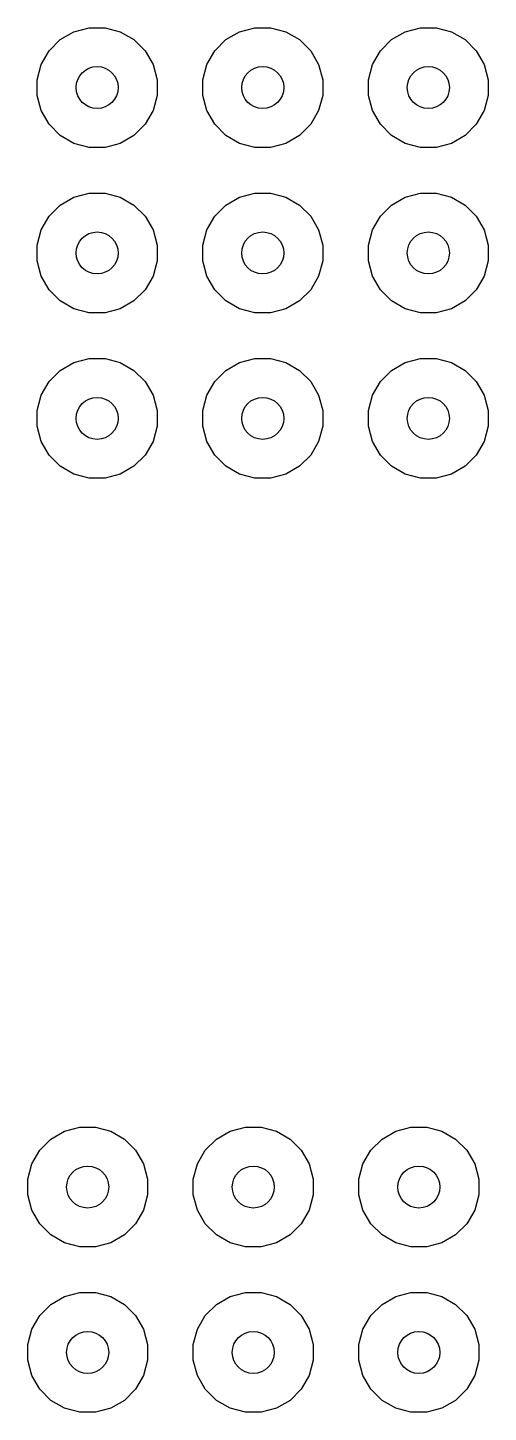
# Model space of a CAD drawing. Header units: inches. Extents: x 5.14 to 7.4, y -4.57 to -3.18.
# Drawn here: x 7.3167 to 7.4043, y -3.9907 to -3.727 of the extents above; entities that cross this region are included whole.
import ezdxf

# ---------------------------------------------------------------- set-up
doc = ezdxf.new("R2010")
doc.units = ezdxf.units.IN
doc.header["$MEASUREMENT"] = 0
doc.layers.add('In2.Cu', color=33, linetype='CONTINUOUS', true_color=0xce7d2c)

msp = doc.modelspace()

# ---------------------------------------------------------------- linework, layer by layer
at = {"layer": 'In2.Cu', "linetype": 'CONTINUOUS'}
for p, q in [((7.32288, -3.72929), (7.32548, -3.72779)), ((7.32548, -3.72779), (7.32838, -3.72701)), ((7.32838, -3.72701), (7.33139, -3.72701)), ((7.33139, -3.72701), (7.33429, -3.72779)), ((7.33429, -3.72779), (7.33689, -3.72929)), ((7.35438, -3.72929), (7.35698, -3.72779)), ((7.35698, -3.72779), (7.35988, -3.72701)), ((7.35988, -3.72701), (7.36288, -3.72701)), ((7.36288, -3.72701), (7.36578, -3.72779)), ((7.36578, -3.72779), (7.36838, -3.72929)), ((7.38588, -3.72929), (7.38848, -3.72779)), ((7.38848, -3.72779), (7.39138, -3.72701)), ((7.39138, -3.72701), (7.39438, -3.72701)), ((7.39438, -3.72701), (7.39728, -3.72779)), ((7.39728, -3.72779), (7.39988, -3.72929)), ((7.32076, -3.73141), (7.32288, -3.72929)), ((7.33689, -3.72929), (7.33901, -3.73141)), ((7.35226, -3.73141), (7.35438, -3.72929)), ((7.36838, -3.72929), (7.3705, -3.73141)), ((7.38375, -3.73141), (7.38588, -3.72929)), ((7.39988, -3.72929), (7.402, -3.73141)), ((7.31926, -3.73401), (7.32076, -3.73141)), ((7.33901, -3.73141), (7.34051, -3.73401)), ((7.35076, -3.73401), (7.35226, -3.73141)), ((7.3705, -3.73141), (7.37201, -3.73401)), ((7.38225, -3.73401), (7.38375, -3.73141)), ((7.402, -3.73141), (7.4035, -3.73401)), ((7.31848, -3.73691), (7.31926, -3.73401)), ((7.34051, -3.73401), (7.34129, -3.73691)), ((7.34998, -3.73691), (7.35076, -3.73401)), ((7.37201, -3.73401), (7.37278, -3.73691)), ((7.38148, -3.73691), (7.38225, -3.73401)), ((7.4035, -3.73401), (7.40428, -3.73691)), ((7.31848, -3.73991), (7.31848, -3.73691)), ((7.34129, -3.73691), (7.34129, -3.73991)), ((7.34998, -3.73991), (7.34998, -3.73691)), ((7.37278, -3.73691), (7.37278, -3.73991)), ((7.38148, -3.73991), (7.38148, -3.73691)), ((7.40428, -3.73691), (7.40428, -3.73991)), ((7.31926, -3.74281), (7.31848, -3.73991)), ((7.34129, -3.73991), (7.34051, -3.74281)), ((7.35076, -3.74281), (7.34998, -3.73991)), ((7.37278, -3.73991), (7.37201, -3.74281)), ((7.38225, -3.74281), (7.38148, -3.73991)), ((7.40428, -3.73991), (7.4035, -3.74281)), ((7.32076, -3.74541), (7.31926, -3.74281)), ((7.34051, -3.74281), (7.33901, -3.74541)), ((7.35226, -3.74541), (7.35076, -3.74281)), ((7.37201, -3.74281), (7.3705, -3.74541)), ((7.38375, -3.74541), (7.38225, -3.74281)), ((7.4035, -3.74281), (7.402, -3.74541)), ((7.32288, -3.74754), (7.32076, -3.74541)), ((7.33901, -3.74541), (7.33689, -3.74754)), ((7.35438, -3.74754), (7.35226, -3.74541)), ((7.3705, -3.74541), (7.36838, -3.74754)), ((7.38588, -3.74754), (7.38375, -3.74541)), ((7.402, -3.74541), (7.39988, -3.74754)), ((7.32548, -3.74904), (7.32288, -3.74754)), ((7.32838, -3.74981), (7.32548, -3.74904)), ((7.33429, -3.74904), (7.33139, -3.74981)), ((7.33689, -3.74754), (7.33429, -3.74904)), ((7.35698, -3.74904), (7.35438, -3.74754)), ((7.35988, -3.74981), (7.35698, -3.74904)), ((7.36578, -3.74904), (7.36288, -3.74981)), ((7.36838, -3.74754), (7.36578, -3.74904)), ((7.38848, -3.74904), (7.38588, -3.74754)), ((7.39138, -3.74981), (7.38848, -3.74904)), ((7.39728, -3.74904), (7.39438, -3.74981)), ((7.39988, -3.74754), (7.39728, -3.74904)), ((7.33139, -3.74981), (7.32838, -3.74981)), ((7.36288, -3.74981), (7.35988, -3.74981)), ((7.39438, -3.74981), (7.39138, -3.74981)), ((7.32288, -3.76079), (7.32548, -3.75928)), ((7.32548, -3.75928), (7.32838, -3.75851)), ((7.32838, -3.75851), (7.33139, -3.75851)), ((7.33139, -3.75851), (7.33429, -3.75928)), ((7.33429, -3.75928), (7.33689, -3.76079)), ((7.35438, -3.76079), (7.35698, -3.75928)), ((7.35698, -3.75928), (7.35988, -3.75851)), ((7.35988, -3.75851), (7.36288, -3.75851)), ((7.36288, -3.75851), (7.36578, -3.75928)), ((7.36578, -3.75928), (7.36838, -3.76079)), ((7.38588, -3.76079), (7.38848, -3.75928)), ((7.38848, -3.75928), (7.39138, -3.75851)), ((7.39138, -3.75851), (7.39438, -3.75851)), ((7.39438, -3.75851), (7.39728, -3.75928)), ((7.39728, -3.75928), (7.39988, -3.76079)), ((7.32076, -3.76291), (7.32288, -3.76079)), ((7.33689, -3.76079), (7.33901, -3.76291)), ((7.35226, -3.76291), (7.35438, -3.76079)), ((7.36838, -3.76079), (7.3705, -3.76291)), ((7.38375, -3.76291), (7.38588, -3.76079)), ((7.39988, -3.76079), (7.402, -3.76291)), ((7.31926, -3.76551), (7.32076, -3.76291)), ((7.33901, -3.76291), (7.34051, -3.76551)), ((7.35076, -3.76551), (7.35226, -3.76291)), ((7.3705, -3.76291), (7.37201, -3.76551)), ((7.38225, -3.76551), (7.38375, -3.76291)), ((7.402, -3.76291), (7.4035, -3.76551)), ((7.31848, -3.76841), (7.31926, -3.76551)), ((7.34051, -3.76551), (7.34129, -3.76841)), ((7.34998, -3.76841), (7.35076, -3.76551)), ((7.37201, -3.76551), (7.37278, -3.76841)), ((7.38148, -3.76841), (7.38225, -3.76551)), ((7.4035, -3.76551), (7.40428, -3.76841)), ((7.31848, -3.77141), (7.31848, -3.76841)), ((7.34129, -3.76841), (7.34129, -3.77141)), ((7.34998, -3.77141), (7.34998, -3.76841)), ((7.37278, -3.76841), (7.37278, -3.77141)), ((7.38148, -3.77141), (7.38148, -3.76841)), ((7.40428, -3.76841), (7.40428, -3.77141)), ((7.31926, -3.77431), (7.31848, -3.77141)), ((7.34129, -3.77141), (7.34051, -3.77431)), ((7.35076, -3.77431), (7.34998, -3.77141)), ((7.37278, -3.77141), (7.37201, -3.77431)), ((7.38225, -3.77431), (7.38148, -3.77141)), ((7.40428, -3.77141), (7.4035, -3.77431)), ((7.32076, -3.77691), (7.31926, -3.77431)), ((7.34051, -3.77431), (7.33901, -3.77691)), ((7.35226, -3.77691), (7.35076, -3.77431)), ((7.37201, -3.77431), (7.3705, -3.77691)), ((7.38375, -3.77691), (7.38225, -3.77431)), ((7.4035, -3.77431), (7.402, -3.77691)), ((7.32288, -3.77903), (7.32076, -3.77691)), ((7.33901, -3.77691), (7.33689, -3.77903)), ((7.35438, -3.77903), (7.35226, -3.77691)), ((7.3705, -3.77691), (7.36838, -3.77903)), ((7.38588, -3.77903), (7.38375, -3.77691)), ((7.402, -3.77691), (7.39988, -3.77903)), ((7.32548, -3.78053), (7.32288, -3.77903)), ((7.32838, -3.78131), (7.32548, -3.78053)), ((7.33429, -3.78053), (7.33139, -3.78131)), ((7.33689, -3.77903), (7.33429, -3.78053)), ((7.35698, -3.78053), (7.35438, -3.77903)), ((7.35988, -3.78131), (7.35698, -3.78053)), ((7.36578, -3.78053), (7.36288, -3.78131)), ((7.36838, -3.77903), (7.36578, -3.78053)), ((7.38848, -3.78053), (7.38588, -3.77903)), ((7.39138, -3.78131), (7.38848, -3.78053)), ((7.39728, -3.78053), (7.39438, -3.78131)), ((7.39988, -3.77903), (7.39728, -3.78053)), ((7.33139, -3.78131), (7.32838, -3.78131)), ((7.36288, -3.78131), (7.35988, -3.78131)), ((7.39438, -3.78131), (7.39138, -3.78131)), ((7.32288, -3.79228), (7.32548, -3.79078)), ((7.32548, -3.79078), (7.32838, -3.79)), ((7.32838, -3.79), (7.33139, -3.79)), ((7.33139, -3.79), (7.33429, -3.79078)), ((7.33429, -3.79078), (7.33689, -3.79228)), ((7.35438, -3.79228), (7.35698, -3.79078)), ((7.35698, -3.79078), (7.35988, -3.79)), ((7.35988, -3.79), (7.36288, -3.79)), ((7.36288, -3.79), (7.36578, -3.79078)), ((7.36578, -3.79078), (7.36838, -3.79228)), ((7.38588, -3.79228), (7.38848, -3.79078)), ((7.38848, -3.79078), (7.39138, -3.79)), ((7.39138, -3.79), (7.39438, -3.79)), ((7.39438, -3.79), (7.39728, -3.79078)), ((7.39728, -3.79078), (7.39988, -3.79228)), ((7.32076, -3.7944), (7.32288, -3.79228)), ((7.33689, -3.79228), (7.33901, -3.7944)), ((7.35226, -3.7944), (7.35438, -3.79228)), ((7.36838, -3.79228), (7.3705, -3.7944)), ((7.38375, -3.7944), (7.38588, -3.79228)), ((7.39988, -3.79228), (7.402, -3.7944)), ((7.31926, -3.797), (7.32076, -3.7944)), ((7.33901, -3.7944), (7.34051, -3.797)), ((7.35076, -3.797), (7.35226, -3.7944)), ((7.3705, -3.7944), (7.37201, -3.797)), ((7.38225, -3.797), (7.38375, -3.7944)), ((7.402, -3.7944), (7.4035, -3.797)), ((7.31848, -3.7999), (7.31926, -3.797)), ((7.34051, -3.797), (7.34129, -3.7999)), ((7.34998, -3.7999), (7.35076, -3.797)), ((7.37201, -3.797), (7.37278, -3.7999)), ((7.38148, -3.7999), (7.38225, -3.797)), ((7.4035, -3.797), (7.40428, -3.7999)), ((7.31848, -3.80291), (7.31848, -3.7999)), ((7.34129, -3.7999), (7.34129, -3.80291)), ((7.34998, -3.80291), (7.34998, -3.7999)), ((7.37278, -3.7999), (7.37278, -3.80291)), ((7.38148, -3.80291), (7.38148, -3.7999)), ((7.40428, -3.7999), (7.40428, -3.80291)), ((7.31926, -3.80581), (7.31848, -3.80291)), ((7.34129, -3.80291), (7.34051, -3.80581)), ((7.35076, -3.80581), (7.34998, -3.80291)), ((7.37278, -3.80291), (7.37201, -3.80581)), ((7.38225, -3.80581), (7.38148, -3.80291)), ((7.40428, -3.80291), (7.4035, -3.80581)), ((7.32076, -3.80841), (7.31926, -3.80581)), ((7.34051, -3.80581), (7.33901, -3.80841)), ((7.35226, -3.80841), (7.35076, -3.80581)), ((7.37201, -3.80581), (7.3705, -3.80841)), ((7.38375, -3.80841), (7.38225, -3.80581)), ((7.4035, -3.80581), (7.402, -3.80841)), ((7.32288, -3.81053), (7.32076, -3.80841)), ((7.33901, -3.80841), (7.33689, -3.81053)), ((7.35438, -3.81053), (7.35226, -3.80841)), ((7.3705, -3.80841), (7.36838, -3.81053)), ((7.38588, -3.81053), (7.38375, -3.80841)), ((7.402, -3.80841), (7.39988, -3.81053)), ((7.32548, -3.81203), (7.32288, -3.81053)), ((7.32838, -3.81281), (7.32548, -3.81203)), ((7.33429, -3.81203), (7.33139, -3.81281)), ((7.33689, -3.81053), (7.33429, -3.81203)), ((7.35698, -3.81203), (7.35438, -3.81053)), ((7.35988, -3.81281), (7.35698, -3.81203)), ((7.36578, -3.81203), (7.36288, -3.81281)), ((7.36838, -3.81053), (7.36578, -3.81203)), ((7.38848, -3.81203), (7.38588, -3.81053)), ((7.39138, -3.81281), (7.38848, -3.81203)), ((7.39728, -3.81203), (7.39438, -3.81281)), ((7.39988, -3.81053), (7.39728, -3.81203)), ((7.33139, -3.81281), (7.32838, -3.81281)), ((7.36288, -3.81281), (7.35988, -3.81281)), ((7.39438, -3.81281), (7.39138, -3.81281)), ((7.32368, -3.93714), (7.32658, -3.93637)), ((7.32658, -3.93637), (7.32958, -3.93637)), ((7.32958, -3.93637), (7.33248, -3.93714)), ((7.35518, -3.93714), (7.35808, -3.93637)), ((7.35808, -3.93637), (7.36108, -3.93637)), ((7.36108, -3.93637), (7.36398, -3.93714)), ((7.38667, -3.93714), (7.38957, -3.93637)), ((7.38957, -3.93637), (7.39257, -3.93637)), ((7.39257, -3.93637), (7.39547, -3.93714)), ((7.31896, -3.94077), (7.32108, -3.93865)), ((7.32108, -3.93865), (7.32368, -3.93714)), ((7.33248, -3.93714), (7.33508, -3.93865)), ((7.33508, -3.93865), (7.3372, -3.94077)), ((7.35045, -3.94077), (7.35258, -3.93865)), ((7.35258, -3.93865), (7.35518, -3.93714)), ((7.36398, -3.93714), (7.36658, -3.93865)), ((7.36658, -3.93865), (7.3687, -3.94077)), ((7.38195, -3.94077), (7.38407, -3.93865)), ((7.38407, -3.93865), (7.38667, -3.93714)), ((7.39547, -3.93714), (7.39807, -3.93865)), ((7.39807, -3.93865), (7.4002, -3.94077)), ((7.31746, -3.94337), (7.31896, -3.94077)), ((7.3372, -3.94077), (7.3387, -3.94337)), ((7.34895, -3.94337), (7.35045, -3.94077)), ((7.3687, -3.94077), (7.3702, -3.94337)), ((7.38045, -3.94337), (7.38195, -3.94077)), ((7.4002, -3.94077), (7.4017, -3.94337)), ((7.31668, -3.94627), (7.31746, -3.94337)), ((7.3387, -3.94337), (7.33948, -3.94627)), ((7.34817, -3.94627), (7.34895, -3.94337)), ((7.3702, -3.94337), (7.37098, -3.94627)), ((7.37967, -3.94627), (7.38045, -3.94337)), ((7.4017, -3.94337), (7.40247, -3.94627)), ((7.31668, -3.94927), (7.31668, -3.94627)), ((7.33948, -3.94627), (7.33948, -3.94927)), ((7.34817, -3.94927), (7.34817, -3.94627)), ((7.37098, -3.94627), (7.37098, -3.94927)), ((7.37967, -3.94927), (7.37967, -3.94627)), ((7.40247, -3.94627), (7.40247, -3.94927)), ((7.31746, -3.95217), (7.31668, -3.94927)), ((7.33948, -3.94927), (7.3387, -3.95217)), ((7.34895, -3.95217), (7.34817, -3.94927)), ((7.37098, -3.94927), (7.3702, -3.95217)), ((7.38045, -3.95217), (7.37967, -3.94927)), ((7.40247, -3.94927), (7.4017, -3.95217)), ((7.31896, -3.95477), (7.31746, -3.95217)), ((7.3387, -3.95217), (7.3372, -3.95477)), ((7.35045, -3.95477), (7.34895, -3.95217)), ((7.3702, -3.95217), (7.3687, -3.95477)), ((7.38195, -3.95477), (7.38045, -3.95217)), ((7.4017, -3.95217), (7.4002, -3.95477)), ((7.32108, -3.95689), (7.31896, -3.95477)), ((7.3372, -3.95477), (7.33508, -3.95689)), ((7.35258, -3.95689), (7.35045, -3.95477)), ((7.3687, -3.95477), (7.36658, -3.95689)), ((7.38407, -3.95689), (7.38195, -3.95477)), ((7.4002, -3.95477), (7.39807, -3.95689)), ((7.32368, -3.95839), (7.32108, -3.95689)), ((7.33508, -3.95689), (7.33248, -3.95839)), ((7.35518, -3.95839), (7.35258, -3.95689)), ((7.36658, -3.95689), (7.36398, -3.95839)), ((7.38667, -3.95839), (7.38407, -3.95689)), ((7.39807, -3.95689), (7.39547, -3.95839)), ((7.32658, -3.95917), (7.32368, -3.95839)), ((7.32958, -3.95917), (7.32658, -3.95917)), ((7.33248, -3.95839), (7.32958, -3.95917)), ((7.35808, -3.95917), (7.35518, -3.95839)), ((7.36108, -3.95917), (7.35808, -3.95917)), ((7.36398, -3.95839), (7.36108, -3.95917)), ((7.38957, -3.95917), (7.38667, -3.95839)), ((7.39257, -3.95917), (7.38957, -3.95917)), ((7.39547, -3.95839), (7.39257, -3.95917)), ((7.32368, -3.96864), (7.32658, -3.96786)), ((7.32658, -3.96786), (7.32958, -3.96786)), ((7.32958, -3.96786), (7.33248, -3.96864)), ((7.35518, -3.96864), (7.35808, -3.96786)), ((7.35808, -3.96786), (7.36108, -3.96786)), ((7.36108, -3.96786), (7.36398, -3.96864)), ((7.38667, -3.96864), (7.38957, -3.96786)), ((7.38957, -3.96786), (7.39257, -3.96786)), ((7.39257, -3.96786), (7.39547, -3.96864)), ((7.31896, -3.97226), (7.32108, -3.97014)), ((7.32108, -3.97014), (7.32368, -3.96864)), ((7.33248, -3.96864), (7.33508, -3.97014)), ((7.33508, -3.97014), (7.3372, -3.97226)), ((7.35045, -3.97226), (7.35258, -3.97014)), ((7.35258, -3.97014), (7.35518, -3.96864)), ((7.36398, -3.96864), (7.36658, -3.97014)), ((7.36658, -3.97014), (7.3687, -3.97226)), ((7.38195, -3.97226), (7.38407, -3.97014)), ((7.38407, -3.97014), (7.38667, -3.96864)), ((7.39547, -3.96864), (7.39807, -3.97014)), ((7.39807, -3.97014), (7.4002, -3.97226)), ((7.31746, -3.97486), (7.31896, -3.97226)), ((7.3372, -3.97226), (7.3387, -3.97486)), ((7.34895, -3.97486), (7.35045, -3.97226)), ((7.3687, -3.97226), (7.3702, -3.97486)), ((7.38045, -3.97486), (7.38195, -3.97226)), ((7.4002, -3.97226), (7.4017, -3.97486)), ((7.31668, -3.97776), (7.31746, -3.97486)), ((7.3387, -3.97486), (7.33948, -3.97776)), ((7.34817, -3.97776), (7.34895, -3.97486)), ((7.3702, -3.97486), (7.37098, -3.97776)), ((7.37967, -3.97776), (7.38045, -3.97486)), ((7.4017, -3.97486), (7.40247, -3.97776)), ((7.31668, -3.98077), (7.31668, -3.97776)), ((7.33948, -3.97776), (7.33948, -3.98077)), ((7.34817, -3.98077), (7.34817, -3.97776)), ((7.37098, -3.97776), (7.37098, -3.98077)), ((7.37967, -3.98077), (7.37967, -3.97776)), ((7.40247, -3.97776), (7.40247, -3.98077)), ((7.31746, -3.98367), (7.31668, -3.98077)), ((7.33948, -3.98077), (7.3387, -3.98367)), ((7.34895, -3.98367), (7.34817, -3.98077)), ((7.37098, -3.98077), (7.3702, -3.98367)), ((7.38045, -3.98367), (7.37967, -3.98077)), ((7.40247, -3.98077), (7.4017, -3.98367)), ((7.31896, -3.98627), (7.31746, -3.98367)), ((7.3387, -3.98367), (7.3372, -3.98627)), ((7.35045, -3.98627), (7.34895, -3.98367)), ((7.3702, -3.98367), (7.3687, -3.98627)), ((7.38195, -3.98627), (7.38045, -3.98367)), ((7.4017, -3.98367), (7.4002, -3.98627)), ((7.32108, -3.98839), (7.31896, -3.98627)), ((7.3372, -3.98627), (7.33508, -3.98839)), ((7.35258, -3.98839), (7.35045, -3.98627)), ((7.3687, -3.98627), (7.36658, -3.98839)), ((7.38407, -3.98839), (7.38195, -3.98627)), ((7.4002, -3.98627), (7.39807, -3.98839)), ((7.32368, -3.98989), (7.32108, -3.98839)), ((7.33508, -3.98839), (7.33248, -3.98989)), ((7.35518, -3.98989), (7.35258, -3.98839)), ((7.36658, -3.98839), (7.36398, -3.98989)), ((7.38667, -3.98989), (7.38407, -3.98839)), ((7.39807, -3.98839), (7.39547, -3.98989)), ((7.32658, -3.99067), (7.32368, -3.98989)), ((7.32958, -3.99067), (7.32658, -3.99067)), ((7.33248, -3.98989), (7.32958, -3.99067)), ((7.35808, -3.99067), (7.35518, -3.98989)), ((7.36108, -3.99067), (7.35808, -3.99067)), ((7.36398, -3.98989), (7.36108, -3.99067)), ((7.38957, -3.99067), (7.38667, -3.98989)), ((7.39257, -3.99067), (7.38957, -3.99067)), ((7.39547, -3.98989), (7.39257, -3.99067))]:
    msp.add_line(p, q, dxfattribs=at)
at = {"layer": 'In2.Cu'}
for centre in [(7.32988, -3.73841), (7.36138, -3.73841), (7.39288, -3.73841), (7.32988, -3.76991), (7.36138, -3.76991), (7.39288, -3.76991), (7.32988, -3.80141), (7.36138, -3.80141), (7.39288, -3.80141), (7.32808, -3.94777), (7.35958, -3.94777), (7.39107, -3.94777), (7.32808, -3.97927), (7.35958, -3.97927), (7.39107, -3.97927)]:
    msp.add_circle(centre, 0.004, dxfattribs=at)

doc.saveas('drawing.dxf')
